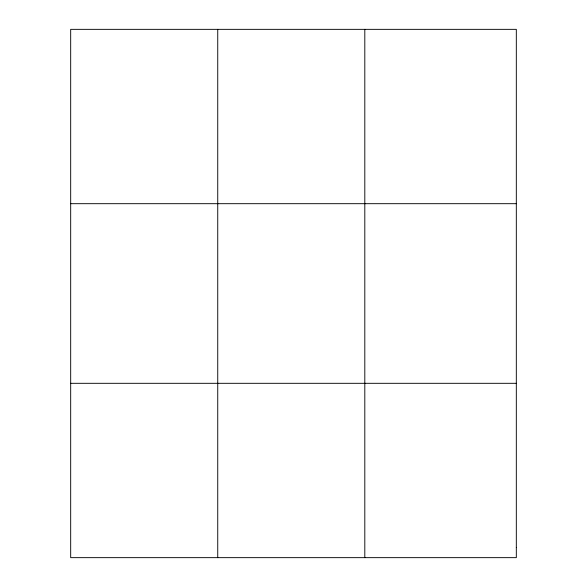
<?xml version="1.0" encoding="UTF-8"?>
<svg xmlns="http://www.w3.org/2000/svg" width="587" height="587" viewBox="0 0 587 587"><rect width="100%" height="100%" fill="white"/><g stroke="black" fill="none" stroke-linecap="round" stroke-linejoin="round"><path stroke-width="0.88" d="M217.74 557.65L217.74 29.35M364.806 557.65L364.806 29.35M70.682 203.689L516.318 203.689M70.682 383.311L516.318 383.311M516.318 547.392L516.318 557.65L70.682 557.65L70.682 29.35L516.318 29.35L516.318 547.392"/></g></svg>
